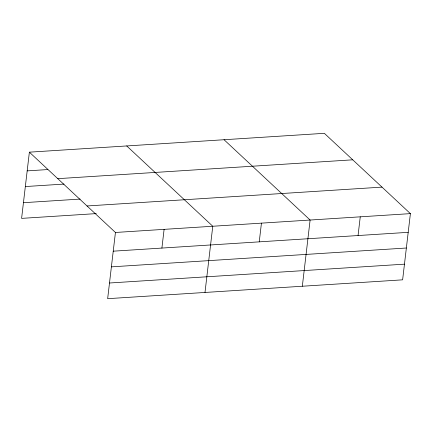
<?xml version="1.0" encoding="UTF-8"?>
<svg xmlns="http://www.w3.org/2000/svg" width="432" height="432" viewBox="0 0 432 432"><rect width="100%" height="100%" fill="white"/><g stroke="black" fill="none" stroke-linecap="round" stroke-linejoin="round"><path stroke-width="0.65" d="M29.376 152.167L115.436 232.47L107.654 298.679L402.624 279.833L410.4 213.624L324.346 133.321L29.376 152.167L21.6 218.376L96.271 213.608M161.903 248.071L164.106 229.36M204.995 292.459L212.771 226.249L126.716 145.946M259.243 241.85L261.441 223.139M302.335 286.243L310.111 220.028L224.057 139.73M358.058 235.537L360.256 216.826M27.178 170.878L47.849 169.56M57.775 178.664L352.744 159.818M25.337 186.554L64.006 184.081M23.441 202.7L80.109 199.082M87.037 205.967L382.001 187.121M115.436 232.47L410.4 213.624M113.238 251.181L408.202 232.335M111.397 266.857L406.361 248.011M109.496 283.003L404.465 264.163"/></g></svg>
